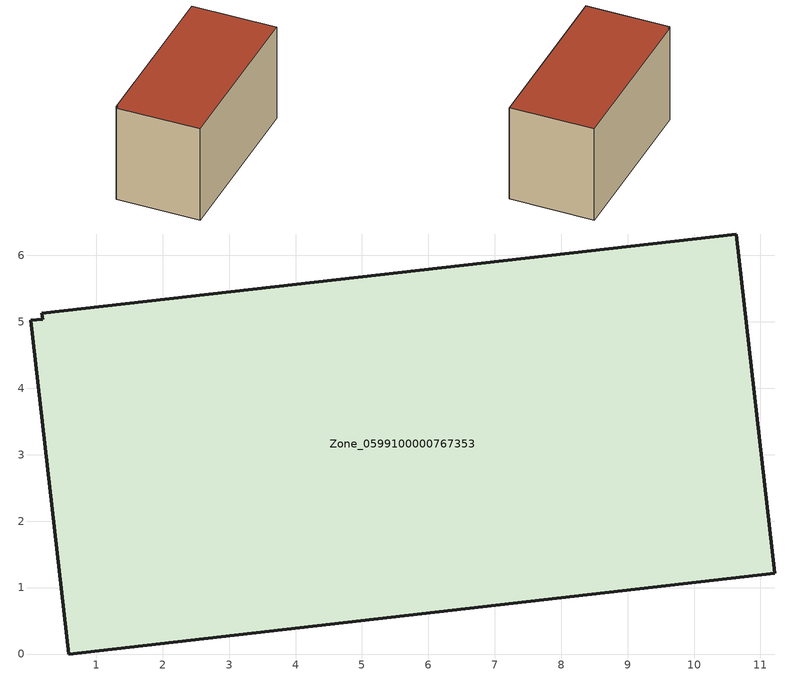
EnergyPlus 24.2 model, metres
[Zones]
Zone_0599100000767353
 floor ground (C_G): 0.2,5.04 0.18,5.13 10.64,6.32 11.22,1.22 0.59,0 0.01,5.02 z0
 wall outside (C_F): 0.59,0 11.22,1.22 10.64,6.32 0.18,5.13 0.2,5.04 0.01,5.02 0.59,0 z0:6.16
 roof outside (C_R): 0.2,5.04 0.01,5.02 0.59,0 11.22,1.22 10.64,6.32 0.18,5.13 z6.16
[BUILDING]
Pand.0599100000767353: North Axis=0; Terrain=City; Loads Convergence Tolerance Value=0.04; Temperature Convergence Tolerance Value=0.4; Solar Distribution=FullExterior; Maximum Number of Warmup Days=25; Minimum Number of Warmup Days=1
[Site:Location]
Rotterdam.The.Hague.AP_ZH_NLD Design_Conditions: Latitude=51.96; Longitude=4.45; Time Zone=1; Elevation=-4.5
[SITE:GROUNDTEMPERATURE:BUILDINGSURFACE]
18, 18, 18, 18, 18, 18, 18, 18, 18, 18, 18, 18
[MATERIAL] Thermal Absorptance=0.9; Solar Absorptance=0.7; Visible Absorptance=0.7
Name | Roughness | Thickness | Conductivity | Density | Specific Heat
G.TI.2006-2014 | MediumSmooth | 0.15 | 0.06 | 540 | 1210
F.TI.2006-2014 | Rough | 0.3 | 0.12 | 1920 | 840
R.TI.2006-2014 | MediumRough | 0.2 | 0.08 | 1500 | 1000
[CONSTRUCTION]
C_G: G.TI.2006-2014
C_F: F.TI.2006-2014
C_R: R.TI.2006-2014
[ZONE]
Zone_0599100000767353: Type=1; Multiplier=1; Ceiling Height=Autocalculate; Volume=Autocalculate; Floor Area=autocalculate; Part of Total Floor Area=Yes
[ZONEINFILTRATION:DESIGNFLOWRATE]
Infil_Zone_0599100000767353: Zone or ZoneList or Space or SpaceList=Zone_0599100000767353; Schedule=AlwaysOn; Design Flow Rate Calculation Method=Flow/Area; Flow Rate per Floor Area=0.0015; Constant Term Coefficient=1; Temperature Term Coefficient=0; Velocity Term Coefficient=0; Velocity Squared Term Coefficient=0
[HVACTEMPLATE:ZONE:IDEALLOADSAIRSYSTEM]
Zone_0599100000767353: Maximum Heating Supply Air Temperature=50; Minimum Cooling Supply Air Temperature=13; Maximum Heating Supply Air Humidity Ratio=0.0156; Minimum Cooling Supply Air Humidity Ratio=0.0077; Heating Limit=NoLimit; Cooling Limit=NoLimit; Dehumidification Control Type=ConstantSensibleHeatRatio; Cooling Sensible Heat Ratio=0.7; Dehumidification Setpoint=60; Humidification Control Type=None; Humidification Setpoint=30; Outdoor Air Method=None; Outdoor Air Flow Rate per Person=0.00944; Outdoor Air Flow Rate per Zone Floor Area=0; Outdoor Air Flow Rate per Zone=0; Demand Controlled Ventilation Type=None; Outdoor Air Economizer Type=NoEconomizer; Heat Recovery Type=None; Sensible Heat Recovery Effectiveness=0.7; Latent Heat Recovery Effectiveness=0.65
[ZONECONTROL:THERMOSTAT]
ThermostatControl_Zone_0599100000767353: Zone or ZoneList=Zone_0599100000767353; Control Type Schedule=DualSetpointControlType; Control 1=Thermostat_Zone_0599100000767353; Temperature Difference Between Cutout And Setpoint=0
[THERMOSTATSETPOINT:DUALSETPOINT]
Thermostat_Zone_0599100000767353: Heating Setpoint Temperature Schedule=HeatingSetpoint_Zone_0599100000767353; Cooling Setpoint Temperature Schedule=CoolingSetpoint_Zone_0599100000767353
[SCHEDULE:COMPACT]
HeatingSetpoint_Zone_0599100000767353: Through: 12/31, For: AllDays, Until: 24:00, 21
CoolingSetpoint_Zone_0599100000767353: Through: 12/31, For: AllDays, Until: 24:00, 24
DualSetpointControlType: Through: 12/31, For: AllDays, Until: 24:00, 4
AlwaysOn: Through: 12/31, For: AllDays, Until: 24:00, 1
